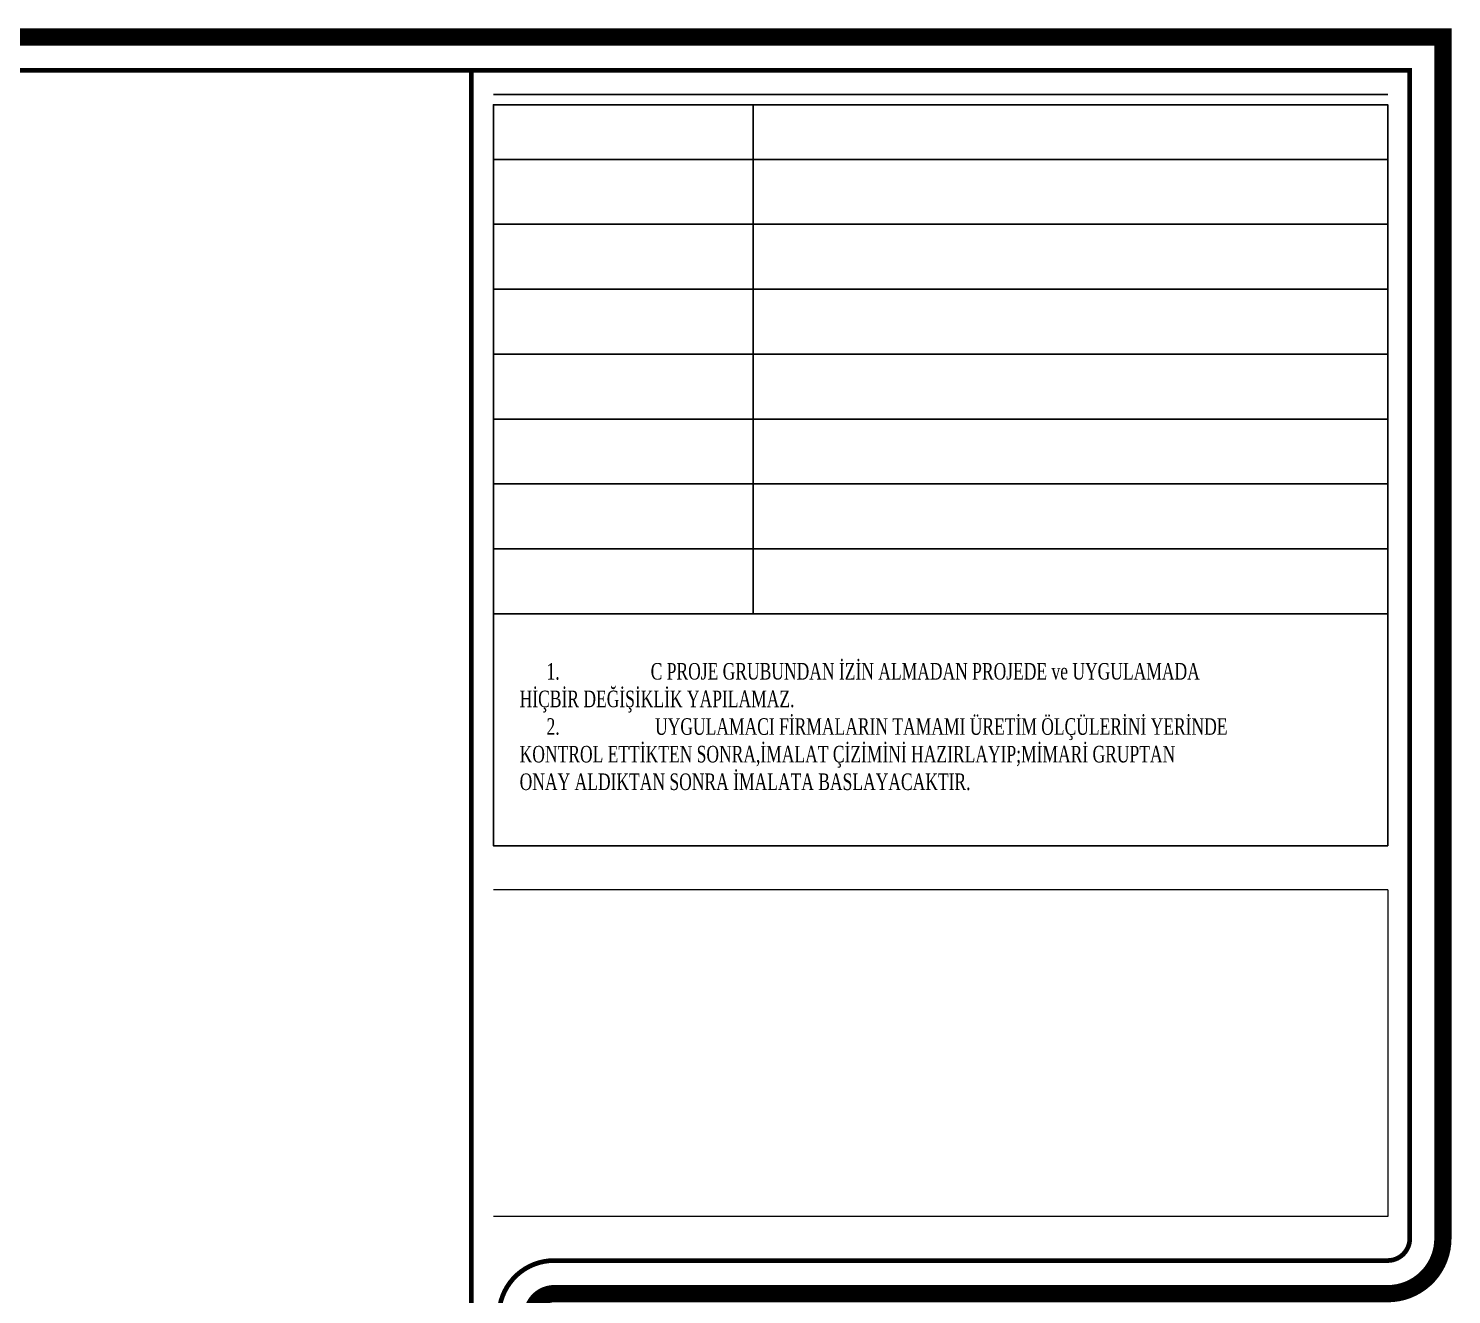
# Model space of a CAD drawing. Header units: millimetres. Extents: x 54215 to 67697, y 23496 to 56611.
# Drawn here: x 57853 to 58468, y 24206 to 24753 of the extents above; entities that cross this region are included whole.
import ezdxf

# ---------------------------------------------------------------- set-up
doc = ezdxf.new("R2010")
doc.units = ezdxf.units.MM
doc.layers.add('no3_lejand', color=255, linetype='Continuous', lineweight=13)
doc.layers.add('t_tarama', color=251, linetype='Continuous', lineweight=20)
doc.styles.add('Ölçü50', font='georgia.ttf', dxfattribs={"width": 0.7})

msp = doc.modelspace()

# ---------------------------------------------------------------- linework, layer by layer
at = {"color": 250}
for p, q in [((58053.519, 24724.608), (58440.109, 24724.608)), ((58165.836, 24720.168), (58165.836, 24500.11)), ((58053.519, 24696.546), (58440.109, 24696.546)), ((58053.519, 24668.483), (58440.109, 24668.483)), ((58053.519, 24640.421), (58440.109, 24640.421)), ((58053.519, 24612.359), (58440.109, 24612.359)), ((58053.519, 24584.297), (58440.109, 24584.297)), ((58053.519, 24556.235), (58440.109, 24556.235)), ((58053.519, 24528.172), (58440.109, 24528.172))]:
    msp.add_line(p, q, dxfattribs=at)
at = {"color": 252, "const_width": 2.031}
msp.add_lwpolyline([(58449.655, 24230.129, -0.4142136), (58440.109, 24220.583), (58079.769, 24220.583, 0.4142136), (58055.905, 24196.72), (58055.905, 23964.768, 0.4142136), (58079.769, 23940.905), (58440.109, 23940.905, -0.4142136), (58449.655, 23931.359), (58449.655, 23615.714), (55711.249, 23615.714), (55711.249, 24735.078), (58449.655, 24735.078), (58449.655, 24230.129)], format="xyb", dxfattribs=at)
msp.add_lwpolyline([(58043.973, 23615.714), (58043.973, 24735.078)], dxfattribs=at)
at = {"color": 250}
msp.add_lwpolyline([(58440.109, 24500.11), (58053.519, 24500.11), (58053.519, 24720.168), (58440.109, 24720.168)], close=True, dxfattribs=at)
msp.add_lwpolyline([(58053.519, 24500.11), (58053.519, 24399.883), (58440.109, 24399.883), (58440.109, 24500.11)], dxfattribs=at)
at = {"layer": 'no3_lejand', "color": 1, "const_width": 7.466}
msp.add_lwpolyline([(58463.973, 23601.396), (55696.931, 23601.396), (55696.931, 24749.396), (58463.973, 24749.396), (58463.973, 24230.129, -0.4142136), (58440.109, 24206.265), (58079.769, 24206.265, 0.4142136), (58070.223, 24196.72), (58070.223, 23964.768, 0.4142136), (58079.769, 23955.223), (58440.109, 23955.223, -0.4142136), (58463.973, 23931.359), (58463.973, 23601.396)], format="xyb", dxfattribs=at)
at = {"layer": 't_tarama', "color": 254}
for p, q in [((58440.109, 24380.792), (58053.519, 24380.792)), ((58440.109, 24380.792), (58440.109, 24239.674)), ((58440.109, 24239.674), (58053.519, 24239.674))]:
    msp.add_line(p, q, dxfattribs=at)

# ---------------------------------------------------------------- texts
at = {"color": 250, "insert": (58064.865, 24451.329), "char_height": 7.15909, "width": 492.23182, "attachment_point": 4, "style": 'Ölçü50'}
msp.add_mtext('\\pi-45.01,l56.639,t56.639;1.^IC PROJE GRUBUNDAN İZİN ALMADAN PROJEDE ve UYGULAMADA\\P\\pi0,l0,tz;HİÇBİR DEĞİŞİKLİK YAPILAMAZ.\\P\\pi-45.01,l56.639,t56.639;2.^I UYGULAMACI FİRMALARIN TAMAMI ÜRETİM ÖLÇÜLERİNİ YERİNDE \\P\\pi0,l0,tz;KONTROL ETTİKTEN SONRA,İMALAT ÇİZİMİNİ HAZIRLAYIP;MİMARİ GRUPTAN\\PONAY ALDIKTAN SONRA İMALATA BASLAYACAKTIR.', dxfattribs=at)

doc.saveas('drawing.dxf')
